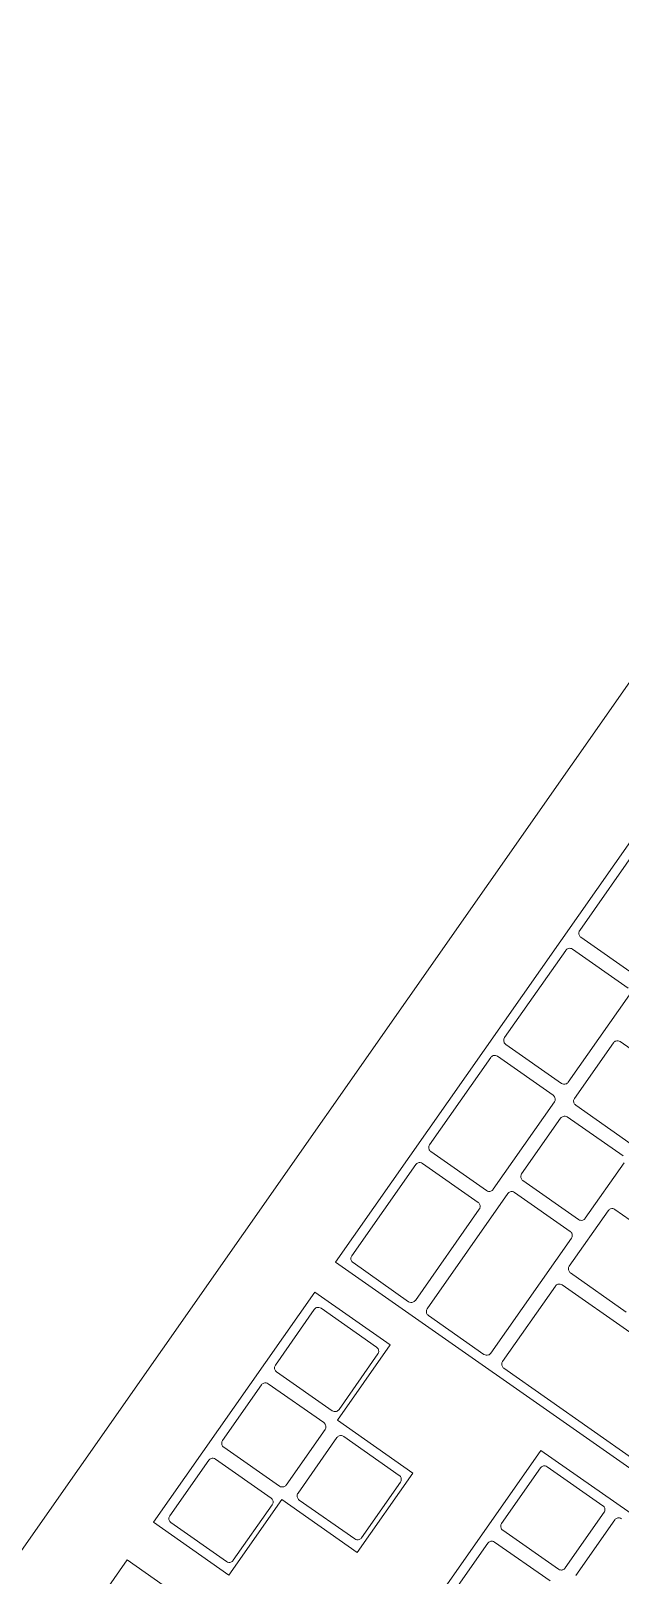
# Model space of a CAD drawing. Header units: inches. Extents: x 1 to 4637, y -664 to 702.
# Drawn here: x 1128.9 to 1133.69, y 216.68 to 229.23 of the extents above; entities that cross this region are included whole.
import ezdxf

# ---------------------------------------------------------------- set-up
doc = ezdxf.new("R2010")
doc.units = ezdxf.units.IN
doc.header["$MEASUREMENT"] = 0
doc.layers.add('I-FURN', color=30, linetype='Continuous', lineweight=9)

# ---------------------------------------------------------------- blocks, each defined once
blk = doc.blocks.new('Desk - Group 3 - No Side Chairs-V9-New Construction - Tel_Data_Elec Plan')
at = {"layer": 'I-FURN'}
for p, q in [((30.081, -12.887), (15.246, -2.5)), ((15.172, -3.361), (17.655, -5.1)), ((17.655, -5.1), (15.51, -8.163)), ((17.532, -5.927), (17.961, -5.314)), ((17.961, -5.314), (19.832, -6.624)), ((17.642, -5.908), (17.959, -5.455)), ((18.014, -5.446), (18.465, -5.762)), ((18.475, -5.817), (18.158, -6.269)), ((18.255, -6.337), (18.571, -5.884)), ((18.626, -5.875), (19.078, -6.191)), ((18.145, -6.356), (17.532, -5.927)), ((18.103, -6.279), (17.652, -5.962)), ((19.087, -6.246), (18.771, -6.698)), ((17.716, -6.969), (18.145, -6.356)), ((18.716, -6.708), (18.264, -6.392)), ((18.868, -6.766), (19.184, -6.314)), ((19.239, -6.304), (19.691, -6.62)), ((17.826, -6.949), (18.142, -6.497)), ((18.197, -6.488), (18.649, -6.804)), ((19.832, -6.624), (19.403, -7.237)), ((19.7, -6.675), (19.384, -7.127)), ((17.929, -9.857), (20.074, -6.793)), ((18.658, -6.859), (18.342, -7.311)), ((18.79, -6.808), (18.361, -7.42)), ((19.403, -7.237), (18.79, -6.808)), ((19.329, -7.137), (18.877, -6.821)), ((20.074, -6.793), (29.297, -13.252)), ((18.361, -7.42), (17.716, -6.969)), ((18.287, -7.32), (17.835, -7.004)), ((19.754, -7.387), (20.071, -6.935)), ((20.126, -6.925), (20.868, -7.444)), ((16.674, -7.152), (18.545, -8.462)), ((20.506, -7.961), (19.764, -7.442)), ((20.877, -7.499), (20.561, -7.951)), ((19.325, -7.999), (19.642, -7.547)), ((19.697, -7.538), (20.632, -8.192)), ((20.657, -8.019), (20.974, -7.567)), ((21.029, -7.557), (21.738, -8.054)), ((17.339, -7.713), (17.791, -8.029)), ((17.8, -8.084), (17.484, -8.536)), ((17.58, -8.604), (17.897, -8.152)), ((17.952, -8.142), (18.403, -8.458)), ((19.268, -8.15), (19.881, -8.579)), ((20.27, -8.709), (19.335, -8.054)), ((21.377, -8.571), (20.667, -8.074)), ((21.748, -8.109), (21.431, -8.561)), ((18.467, -9.225), (19.213, -8.16)), ((20.642, -8.247), (20.325, -8.7)), ((21.528, -8.629), (21.845, -8.177)), ((21.9, -8.167), (22.609, -8.664)), ((20.422, -8.767), (20.739, -8.315)), ((20.793, -8.305), (21.245, -8.622)), ((18.545, -8.462), (17.687, -9.688)), ((18.413, -8.513), (18.096, -8.965)), ((18.042, -8.975), (17.59, -8.659)), ((19.89, -8.634), (19.506, -9.183)), ((17.529, -8.746), (17.981, -9.062)), ((19.67, -9.154), (19.987, -8.702)), ((20.042, -8.692), (20.493, -9.008)), ((21.255, -8.676), (20.938, -9.129)), ((21.035, -9.196), (21.351, -8.744)), ((21.406, -8.734), (21.858, -9.051)), ((22.247, -9.18), (21.538, -8.684)), ((22.619, -8.718), (22.302, -9.171)), ((22.77, -8.777), (23.48, -9.273)), ((20.883, -9.138), (20.432, -8.822)), ((22.399, -9.238), (22.716, -8.786)), ((20.503, -9.063), (20.186, -9.516)), ((21.867, -9.105), (21.551, -9.558))]:
    blk.add_line(p, q, dxfattribs=at)
for points in [[(17.959, -5.455), (17.961, -5.452), (17.967, -5.446), (17.978, -5.44), (17.99, -5.438), (18.003, -5.44), (18.01, -5.443), (18.014, -5.446)], [(18.571, -5.884), (18.574, -5.881), (18.58, -5.875), (18.591, -5.869), (18.603, -5.867), (18.615, -5.869), (18.623, -5.872), (18.626, -5.875)], [(18.158, -6.269), (18.156, -6.272), (18.15, -6.278), (18.139, -6.284), (18.127, -6.286), (18.114, -6.285), (18.107, -6.281), (18.103, -6.279)], [(19.184, -6.314), (19.187, -6.31), (19.192, -6.304), (19.203, -6.298), (19.216, -6.296), (19.228, -6.298), (19.236, -6.302), (19.239, -6.304)], [(18.142, -6.497), (18.145, -6.494), (18.151, -6.488), (18.162, -6.482), (18.174, -6.48), (18.186, -6.482), (18.194, -6.485), (18.197, -6.488)], [(18.771, -6.698), (18.768, -6.701), (18.763, -6.707), (18.752, -6.713), (18.739, -6.715), (18.727, -6.714), (18.719, -6.71), (18.716, -6.708)], [(20.071, -6.935), (20.073, -6.931), (20.079, -6.925), (20.09, -6.919), (20.103, -6.917), (20.115, -6.919), (20.123, -6.923), (20.126, -6.925)], [(19.384, -7.127), (19.381, -7.13), (19.375, -7.136), (19.364, -7.142), (19.352, -7.144), (19.34, -7.143), (19.332, -7.139), (19.329, -7.137)], [(18.342, -7.311), (18.339, -7.314), (18.334, -7.32), (18.323, -7.326), (18.31, -7.328), (18.298, -7.326), (18.29, -7.323), (18.287, -7.32)], [(19.642, -7.547), (19.644, -7.544), (19.65, -7.538), (19.661, -7.532), (19.674, -7.53), (19.686, -7.532), (19.693, -7.535), (19.697, -7.538)], [(20.974, -7.567), (20.976, -7.563), (20.982, -7.557), (20.993, -7.552), (21.006, -7.549), (21.018, -7.551), (21.026, -7.555), (21.029, -7.557)], [(20.561, -7.951), (20.558, -7.955), (20.553, -7.961), (20.541, -7.967), (20.529, -7.969), (20.517, -7.967), (20.509, -7.963), (20.506, -7.961)], [(17.897, -8.152), (17.899, -8.148), (17.905, -8.142), (17.916, -8.137), (17.928, -8.134), (17.941, -8.136), (17.948, -8.14), (17.952, -8.142)], [(19.213, -8.16), (19.215, -8.157), (19.221, -8.151), (19.232, -8.145), (19.244, -8.143), (19.257, -8.144), (19.264, -8.148), (19.268, -8.15)], [(21.845, -8.177), (21.847, -8.173), (21.853, -8.167), (21.864, -8.161), (21.876, -8.159), (21.889, -8.161), (21.896, -8.164), (21.9, -8.167)], [(20.739, -8.315), (20.741, -8.312), (20.747, -8.306), (20.758, -8.3), (20.77, -8.298), (20.782, -8.299), (20.79, -8.303), (20.793, -8.305)], [(21.431, -8.561), (21.429, -8.564), (21.423, -8.57), (21.412, -8.576), (21.4, -8.578), (21.388, -8.577), (21.38, -8.573), (21.377, -8.571)], [(19.987, -8.702), (19.989, -8.699), (19.995, -8.693), (20.006, -8.687), (20.018, -8.685), (20.031, -8.686), (20.038, -8.69), (20.042, -8.692)], [(20.325, -8.7), (20.323, -8.703), (20.317, -8.709), (20.306, -8.715), (20.294, -8.717), (20.281, -8.715), (20.274, -8.712), (20.27, -8.709)], [(21.351, -8.744), (21.354, -8.741), (21.359, -8.735), (21.37, -8.729), (21.383, -8.727), (21.395, -8.728), (21.403, -8.732), (21.406, -8.734)], [(22.716, -8.786), (22.718, -8.783), (22.724, -8.777), (22.735, -8.771), (22.747, -8.769), (22.76, -8.771), (22.767, -8.774), (22.77, -8.777)], [(18.096, -8.965), (18.094, -8.969), (18.088, -8.975), (18.077, -8.98), (18.065, -8.983), (18.053, -8.981), (18.045, -8.977), (18.042, -8.975)]]:
    blk.add_open_spline(points, degree=3, dxfattribs=at)
for points, knots in [([(18.465, -5.762), (18.468, -5.764), (18.474, -5.77), (18.481, -5.783), (18.483, -5.8), (18.478, -5.812), (18.475, -5.817)], [0, 0, 0, 0, 0.2, 0.4, 0.7, 1, 1, 1, 1]), ([(17.652, -5.962), (17.648, -5.96), (17.642, -5.954), (17.635, -5.941), (17.634, -5.925), (17.639, -5.913), (17.642, -5.908)], [0, 0, 0, 0, 0.2, 0.4, 0.7, 1, 1, 1, 1]), ([(19.078, -6.191), (19.081, -6.193), (19.087, -6.199), (19.094, -6.212), (19.096, -6.229), (19.091, -6.241), (19.087, -6.246)], [0, 0, 0, 0, 0.2, 0.4, 0.7, 1, 1, 1, 1]), ([(18.264, -6.392), (18.261, -6.389), (18.255, -6.383), (18.248, -6.37), (18.247, -6.354), (18.251, -6.342), (18.255, -6.337)], [0, 0, 0, 0, 0.2, 0.4, 0.7, 1, 1, 1, 1]), ([(19.691, -6.62), (19.694, -6.622), (19.7, -6.628), (19.707, -6.641), (19.708, -6.658), (19.704, -6.67), (19.7, -6.675)], [0, 0, 0, 0, 0.2, 0.4, 0.7, 1, 1, 1, 1]), ([(18.877, -6.821), (18.874, -6.818), (18.868, -6.812), (18.861, -6.799), (18.859, -6.783), (18.864, -6.771), (18.868, -6.766)], [0, 0, 0, 0, 0.2, 0.4, 0.7, 1, 1, 1, 1]), ([(18.649, -6.804), (18.652, -6.806), (18.658, -6.812), (18.665, -6.825), (18.667, -6.842), (18.662, -6.853), (18.658, -6.859)], [0, 0, 0, 0, 0.2, 0.4, 0.7, 1, 1, 1, 1]), ([(17.835, -7.004), (17.832, -7.002), (17.826, -6.996), (17.819, -6.983), (17.818, -6.966), (17.822, -6.954), (17.826, -6.949)], [0, 0, 0, 0, 0.2, 0.4, 0.7, 1, 1, 1, 1]), ([(19.764, -7.442), (19.761, -7.439), (19.755, -7.433), (19.748, -7.42), (19.746, -7.404), (19.751, -7.392), (19.754, -7.387)], [0, 0, 0, 0, 0.2, 0.4, 0.7, 1, 1, 1, 1]), ([(20.868, -7.444), (20.871, -7.447), (20.877, -7.452), (20.884, -7.465), (20.886, -7.482), (20.881, -7.494), (20.877, -7.499)], [0, 0, 0, 0, 0.2, 0.4, 0.7, 1, 1, 1, 1]), ([(17.791, -8.029), (17.794, -8.032), (17.8, -8.037), (17.805, -8.048), (17.808, -8.058), (17.807, -8.07), (17.804, -8.079), (17.8, -8.084)], [0, 0, 0, 0, 0.2, 0.4, 0.55, 0.7, 1, 1, 1, 1]), ([(19.335, -8.054), (19.332, -8.052), (19.326, -8.046), (19.319, -8.033), (19.317, -8.016), (19.322, -8.005), (19.325, -7.999)], [0, 0, 0, 0, 0.2, 0.4, 0.7, 1, 1, 1, 1]), ([(20.667, -8.074), (20.664, -8.071), (20.658, -8.066), (20.651, -8.053), (20.649, -8.036), (20.654, -8.024), (20.657, -8.019)], [0, 0, 0, 0, 0.2, 0.4, 0.7, 1, 1, 1, 1]), ([(21.738, -8.054), (21.742, -8.056), (21.748, -8.062), (21.755, -8.075), (21.756, -8.092), (21.752, -8.104), (21.748, -8.109)], [0, 0, 0, 0, 0.2, 0.4, 0.7, 1, 1, 1, 1]), ([(20.632, -8.192), (20.635, -8.195), (20.642, -8.201), (20.648, -8.214), (20.65, -8.23), (20.645, -8.242), (20.642, -8.247)], [0, 0, 0, 0, 0.2, 0.4, 0.7, 1, 1, 1, 1]), ([(18.403, -8.458), (18.407, -8.461), (18.413, -8.467), (18.418, -8.477), (18.42, -8.487), (18.42, -8.499), (18.417, -8.508), (18.413, -8.513)], [0, 0, 0, 0, 0.2, 0.4, 0.55, 0.7, 1, 1, 1, 1]), ([(17.59, -8.659), (17.587, -8.656), (17.581, -8.651), (17.575, -8.64), (17.573, -8.63), (17.573, -8.618), (17.577, -8.609), (17.58, -8.604)], [0, 0, 0, 0, 0.2, 0.4, 0.55, 0.7, 1, 1, 1, 1]), ([(19.881, -8.579), (19.884, -8.582), (19.89, -8.588), (19.897, -8.601), (19.898, -8.617), (19.894, -8.629), (19.89, -8.634)], [0, 0, 0, 0, 0.2, 0.4, 0.7, 1, 1, 1, 1]), ([(21.245, -8.622), (21.248, -8.624), (21.254, -8.63), (21.261, -8.643), (21.263, -8.66), (21.258, -8.671), (21.255, -8.676)], [0, 0, 0, 0, 0.2, 0.4, 0.7, 1, 1, 1, 1]), ([(21.538, -8.684), (21.534, -8.681), (21.528, -8.675), (21.522, -8.662), (21.52, -8.646), (21.525, -8.634), (21.528, -8.629)], [0, 0, 0, 0, 0.2, 0.4, 0.7, 1, 1, 1, 1]), ([(20.432, -8.822), (20.428, -8.82), (20.422, -8.814), (20.415, -8.801), (20.414, -8.784), (20.418, -8.772), (20.422, -8.767)], [0, 0, 0, 0, 0.2, 0.4, 0.7, 1, 1, 1, 1]), ([(22.609, -8.664), (22.613, -8.666), (22.619, -8.672), (22.625, -8.685), (22.627, -8.702), (22.622, -8.713), (22.619, -8.718)], [0, 0, 0, 0, 0.2, 0.4, 0.7, 1, 1, 1, 1]), ([(20.493, -9.008), (20.497, -9.011), (20.503, -9.017), (20.51, -9.03), (20.511, -9.046), (20.507, -9.058), (20.503, -9.063)], [0, 0, 0, 0, 0.2, 0.4, 0.7, 1, 1, 1, 1]), ([(17.981, -9.062), (17.984, -9.064), (17.99, -9.07), (17.995, -9.081), (17.998, -9.091), (17.997, -9.103), (17.994, -9.112), (17.99, -9.117)], [0, 0, 0, 0, 0.2, 0.4, 0.55, 0.7, 1, 1, 1, 1]), ([(21.858, -9.051), (21.861, -9.053), (21.867, -9.059), (21.874, -9.072), (21.875, -9.089), (21.871, -9.1), (21.867, -9.105)], [0, 0, 0, 0, 0.2, 0.4, 0.7, 1, 1, 1, 1])]:
    blk.add_open_spline(points, degree=3, knots=knots, dxfattribs=at)

msp = doc.modelspace()

# ---------------------------------------------------------------- block references
at = {"layer": 'I-FURN', "rotation": 89.9999999999999}
msp.add_blockref('Desk - Group 3 - No Side Chairs-V9-New Construction - Tel_Data_Elec Plan', (1124.586, 199.147), dxfattribs=at)

doc.saveas('drawing.dxf')
